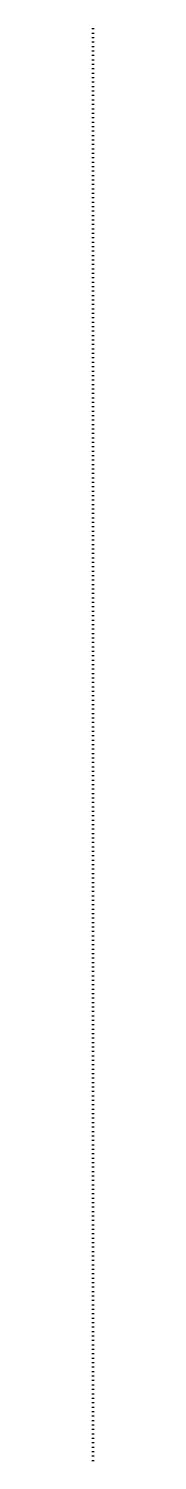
# Model space of a CAD drawing. Extents: x -13000 to 3070, y -38812 to 10330.
# Drawn here: x -13000 to -12999, y 644 to 1288 of the extents above; entities that cross this region are included whole.
import ezdxf

# ---------------------------------------------------------------- set-up
doc = ezdxf.new("R2010")
doc.units = 0
doc.layers.add('SARR_3.5x7', color=81, linetype='Continuous')

msp = doc.modelspace()

# ---------------------------------------------------------------- linework, layer by layer
at = {"layer": 'MTH-COTAS7'}
for p, q in [((-13000, 1288), (-12999, 1288)), ((-13000, 1286), (-12999, 1286)), ((-13000, 1284), (-12999, 1284)), ((-13000, 1282), (-12999, 1282)), ((-13000, 1280), (-12999, 1280)), ((-13000, 1278), (-12999, 1278)), ((-13000, 1276), (-12999, 1276)), ((-13000, 1274), (-12999, 1274)), ((-13000, 1272), (-12999, 1272)), ((-13000, 1270), (-12999, 1270)), ((-13000, 1268), (-12999, 1268)), ((-13000, 1266), (-12999, 1266)), ((-13000, 1264), (-12999, 1264)), ((-13000, 1262), (-12999, 1262)), ((-13000, 1260), (-12999, 1260)), ((-13000, 1258), (-12999, 1258)), ((-13000, 1256), (-12999, 1256)), ((-13000, 1254), (-12999, 1254)), ((-13000, 1252), (-12999, 1252)), ((-13000, 1250), (-12999, 1250)), ((-13000, 1248), (-12999, 1248)), ((-13000, 1246), (-12999, 1246)), ((-13000, 1244), (-12999, 1244)), ((-13000, 1242), (-12999, 1242)), ((-13000, 1240), (-12999, 1240)), ((-13000, 1238), (-12999, 1238)), ((-13000, 1236), (-12999, 1236)), ((-13000, 1234), (-12999, 1234)), ((-13000, 1232), (-12999, 1232)), ((-13000, 1230), (-12999, 1230)), ((-13000, 1228), (-12999, 1228)), ((-13000, 1226), (-12999, 1226)), ((-13000, 1224), (-12999, 1224)), ((-13000, 1222), (-12999, 1222)), ((-13000, 1220), (-12999, 1220)), ((-13000, 1218), (-12999, 1218)), ((-13000, 1216), (-12999, 1216)), ((-13000, 1214), (-12999, 1214)), ((-13000, 1212), (-12999, 1212)), ((-13000, 1210), (-12999, 1210)), ((-13000, 1208), (-12999, 1208)), ((-13000, 1206), (-12999, 1206)), ((-13000, 1204), (-12999, 1204)), ((-13000, 1202), (-12999, 1202)), ((-13000, 1200), (-12999, 1200)), ((-13000, 1198), (-12999, 1198)), ((-13000, 1196), (-12999, 1196)), ((-13000, 1194), (-12999, 1194)), ((-13000, 1192), (-12999, 1192)), ((-13000, 1190), (-12999, 1190)), ((-13000, 1188), (-12999, 1188)), ((-13000, 1186), (-12999, 1186)), ((-13000, 1184), (-12999, 1184)), ((-13000, 1182), (-12999, 1182)), ((-13000, 1180), (-12999, 1180)), ((-13000, 1178), (-12999, 1178)), ((-13000, 1176), (-12999, 1176)), ((-13000, 1174), (-12999, 1174)), ((-13000, 1172), (-12999, 1172)), ((-13000, 1170), (-12999, 1170)), ((-13000, 1168), (-12999, 1168)), ((-13000, 1166), (-12999, 1166)), ((-13000, 1164), (-12999, 1164)), ((-13000, 1162), (-12999, 1162)), ((-13000, 1160), (-12999, 1160)), ((-13000, 1158), (-12999, 1158)), ((-13000, 1156), (-12999, 1156)), ((-13000, 1154), (-12999, 1154)), ((-13000, 1152), (-12999, 1152)), ((-13000, 1150), (-12999, 1150)), ((-13000, 1148), (-12999, 1148)), ((-13000, 1146), (-12999, 1146)), ((-13000, 1144), (-12999, 1144)), ((-13000, 1142), (-12999, 1142)), ((-13000, 1140), (-12999, 1140)), ((-13000, 1138), (-12999, 1138)), ((-13000, 1136), (-12999, 1136)), ((-13000, 1134), (-12999, 1134)), ((-13000, 1132), (-12999, 1132)), ((-13000, 1130), (-12999, 1130)), ((-13000, 1128), (-12999, 1128)), ((-13000, 1126), (-12999, 1126)), ((-13000, 1124), (-12999, 1124)), ((-13000, 1122), (-12999, 1122)), ((-13000, 1120), (-12999, 1120)), ((-13000, 1118), (-12999, 1118)), ((-13000, 1116), (-12999, 1116)), ((-13000, 1114), (-12999, 1114)), ((-13000, 1112), (-12999, 1112)), ((-13000, 1110), (-12999, 1110)), ((-13000, 1108), (-12999, 1108)), ((-13000, 1106), (-12999, 1106)), ((-13000, 1104), (-12999, 1104)), ((-13000, 1102), (-12999, 1102)), ((-13000, 1100), (-12999, 1100)), ((-13000, 1098), (-12999, 1098)), ((-13000, 1096), (-12999, 1096)), ((-13000, 1094), (-12999, 1094)), ((-13000, 1092), (-12999, 1092)), ((-13000, 1090), (-12999, 1090)), ((-13000, 1088), (-12999, 1088)), ((-13000, 1086), (-12999, 1086)), ((-13000, 1084), (-12999, 1084)), ((-13000, 1082), (-12999, 1082)), ((-13000, 1080), (-12999, 1080)), ((-13000, 1078), (-12999, 1078)), ((-13000, 1076), (-12999, 1076)), ((-13000, 1074), (-12999, 1074)), ((-13000, 1072), (-12999, 1072)), ((-13000, 1070), (-12999, 1070)), ((-13000, 1068), (-12999, 1068)), ((-13000, 1066), (-12999, 1066)), ((-13000, 1064), (-12999, 1064)), ((-13000, 1062), (-12999, 1062)), ((-13000, 1060), (-12999, 1060)), ((-13000, 1058), (-12999, 1058)), ((-13000, 1056), (-12999, 1056)), ((-13000, 1054), (-12999, 1054)), ((-13000, 1052), (-12999, 1052)), ((-13000, 1050), (-12999, 1050)), ((-13000, 1048), (-12999, 1048)), ((-13000, 1046), (-12999, 1046)), ((-13000, 1044), (-12999, 1044)), ((-13000, 1042), (-12999, 1042)), ((-13000, 1040), (-12999, 1040)), ((-13000, 1038), (-12999, 1038)), ((-13000, 1036), (-12999, 1036)), ((-13000, 1034), (-12999, 1034)), ((-13000, 1032), (-12999, 1032)), ((-13000, 1030), (-12999, 1030)), ((-13000, 1028), (-12999, 1028)), ((-13000, 1026), (-12999, 1026)), ((-13000, 1024), (-12999, 1024)), ((-13000, 1022), (-12999, 1022)), ((-13000, 1020), (-12999, 1020)), ((-13000, 1018), (-12999, 1018)), ((-13000, 1016), (-12999, 1016)), ((-13000, 1014), (-12999, 1014)), ((-13000, 1012), (-12999, 1012)), ((-13000, 1010), (-12999, 1010)), ((-13000, 1008), (-12999, 1008)), ((-13000, 1006), (-12999, 1006)), ((-13000, 1004), (-12999, 1004)), ((-13000, 1002), (-12999, 1002)), ((-13000, 1000), (-12999, 1000)), ((-13000, 998), (-12999, 998)), ((-13000, 996), (-12999, 996)), ((-13000, 994), (-12999, 994)), ((-13000, 992), (-12999, 992)), ((-13000, 990), (-12999, 990)), ((-13000, 988), (-12999, 988)), ((-13000, 986), (-12999, 986)), ((-13000, 984), (-12999, 984)), ((-13000, 982), (-12999, 982)), ((-13000, 980), (-12999, 980)), ((-13000, 978), (-12999, 978)), ((-13000, 976), (-12999, 976)), ((-13000, 974), (-12999, 974)), ((-13000, 972), (-12999, 972)), ((-13000, 970), (-12999, 970)), ((-13000, 968), (-12999, 968)), ((-13000, 966), (-12999, 966)), ((-13000, 964), (-12999, 964)), ((-13000, 962), (-12999, 962)), ((-13000, 960), (-12999, 960)), ((-13000, 958), (-12999, 958)), ((-13000, 956), (-12999, 956)), ((-13000, 954), (-12999, 954)), ((-13000, 952), (-12999, 952)), ((-13000, 950), (-12999, 950)), ((-13000, 948), (-12999, 948)), ((-13000, 946), (-12999, 946)), ((-13000, 944), (-12999, 944)), ((-13000, 942), (-12999, 942)), ((-13000, 940), (-12999, 940)), ((-13000, 938), (-12999, 938)), ((-13000, 936), (-12999, 936)), ((-13000, 934), (-12999, 934)), ((-13000, 932), (-12999, 932)), ((-13000, 930), (-12999, 930)), ((-13000, 928), (-12999, 928)), ((-13000, 926), (-12999, 926)), ((-13000, 924), (-12999, 924)), ((-13000, 922), (-12999, 922)), ((-13000, 920), (-12999, 920)), ((-13000, 918), (-12999, 918)), ((-13000, 916), (-12999, 916)), ((-13000, 914), (-12999, 914)), ((-13000, 912), (-12999, 912)), ((-13000, 910), (-12999, 910)), ((-13000, 908), (-12999, 908)), ((-13000, 906), (-12999, 906)), ((-13000, 904), (-12999, 904)), ((-13000, 902), (-12999, 902)), ((-13000, 900), (-12999, 900)), ((-13000, 898), (-12999, 898)), ((-13000, 896), (-12999, 896)), ((-13000, 894), (-12999, 894)), ((-13000, 892), (-12999, 892)), ((-13000, 890), (-12999, 890)), ((-13000, 888), (-12999, 888)), ((-13000, 886), (-12999, 886)), ((-13000, 884), (-12999, 884)), ((-13000, 882), (-12999, 882)), ((-13000, 880), (-12999, 880)), ((-13000, 878), (-12999, 878)), ((-13000, 876), (-12999, 876)), ((-13000, 874), (-12999, 874)), ((-13000, 872), (-12999, 872)), ((-13000, 870), (-12999, 870)), ((-13000, 868), (-12999, 868)), ((-13000, 866), (-12999, 866)), ((-13000, 864), (-12999, 864)), ((-13000, 862), (-12999, 862)), ((-13000, 860), (-12999, 860)), ((-13000, 858), (-12999, 858)), ((-13000, 856), (-12999, 856)), ((-13000, 854), (-12999, 854)), ((-13000, 852), (-12999, 852)), ((-13000, 850), (-12999, 850)), ((-13000, 848), (-12999, 848)), ((-13000, 846), (-12999, 846)), ((-13000, 844), (-12999, 844)), ((-13000, 842), (-12999, 842)), ((-13000, 840), (-12999, 840)), ((-13000, 838), (-12999, 838)), ((-13000, 836), (-12999, 836)), ((-13000, 834), (-12999, 834)), ((-13000, 832), (-12999, 832)), ((-13000, 830), (-12999, 830)), ((-13000, 828), (-12999, 828)), ((-13000, 826), (-12999, 826)), ((-13000, 824), (-12999, 824)), ((-13000, 822), (-12999, 822)), ((-13000, 820), (-12999, 820)), ((-13000, 818), (-12999, 818)), ((-13000, 816), (-12999, 816)), ((-13000, 814), (-12999, 814)), ((-13000, 812), (-12999, 812)), ((-13000, 810), (-12999, 810)), ((-13000, 808), (-12999, 808)), ((-13000, 806), (-12999, 806)), ((-13000, 804), (-12999, 804)), ((-13000, 802), (-12999, 802)), ((-13000, 800), (-12999, 800)), ((-13000, 798), (-12999, 798)), ((-13000, 796), (-12999, 796)), ((-13000, 794), (-12999, 794)), ((-13000, 792), (-12999, 792)), ((-13000, 790), (-12999, 790)), ((-13000, 788), (-12999, 788)), ((-13000, 786), (-12999, 786)), ((-13000, 784), (-12999, 784)), ((-13000, 782), (-12999, 782)), ((-13000, 780), (-12999, 780)), ((-13000, 778), (-12999, 778)), ((-13000, 776), (-12999, 776)), ((-13000, 774), (-12999, 774)), ((-13000, 772), (-12999, 772)), ((-13000, 770), (-12999, 770)), ((-13000, 768), (-12999, 768)), ((-13000, 766), (-12999, 766)), ((-13000, 764), (-12999, 764)), ((-13000, 762), (-12999, 762)), ((-13000, 760), (-12999, 760)), ((-13000, 758), (-12999, 758)), ((-13000, 756), (-12999, 756)), ((-13000, 754), (-12999, 754)), ((-13000, 752), (-12999, 752)), ((-13000, 750), (-12999, 750)), ((-13000, 748), (-12999, 748)), ((-13000, 746), (-12999, 746)), ((-13000, 744), (-12999, 744)), ((-13000, 742), (-12999, 742)), ((-13000, 740), (-12999, 740)), ((-13000, 738), (-12999, 738)), ((-13000, 736), (-12999, 736)), ((-13000, 734), (-12999, 734)), ((-13000, 732), (-12999, 732)), ((-13000, 730), (-12999, 730)), ((-13000, 728), (-12999, 728)), ((-13000, 726), (-12999, 726)), ((-13000, 724), (-12999, 724)), ((-13000, 722), (-12999, 722)), ((-13000, 720), (-12999, 720)), ((-13000, 718), (-12999, 718)), ((-13000, 716), (-12999, 716)), ((-13000, 714), (-12999, 714)), ((-13000, 712), (-12999, 712)), ((-13000, 710), (-12999, 710)), ((-13000, 708), (-12999, 708)), ((-13000, 706), (-12999, 706)), ((-13000, 704), (-12999, 704)), ((-13000, 702), (-12999, 702)), ((-13000, 700), (-12999, 700)), ((-13000, 698), (-12999, 698)), ((-13000, 696), (-12999, 696)), ((-13000, 694), (-12999, 694)), ((-13000, 692), (-12999, 692)), ((-13000, 690), (-12999, 690)), ((-13000, 688), (-12999, 688)), ((-13000, 686), (-12999, 686)), ((-13000, 684), (-12999, 684)), ((-13000, 682), (-12999, 682)), ((-13000, 680), (-12999, 680)), ((-13000, 678), (-12999, 678)), ((-13000, 676), (-12999, 676)), ((-13000, 674), (-12999, 674)), ((-13000, 672), (-12999, 672)), ((-13000, 670), (-12999, 670)), ((-13000, 668), (-12999, 668)), ((-13000, 666), (-12999, 666)), ((-13000, 664), (-12999, 664)), ((-13000, 662), (-12999, 662)), ((-13000, 660), (-12999, 660)), ((-13000, 658), (-12999, 658)), ((-13000, 656), (-12999, 656)), ((-13000, 654), (-12999, 654)), ((-13000, 652), (-12999, 652)), ((-13000, 650), (-12999, 650)), ((-13000, 648), (-12999, 648)), ((-13000, 646), (-12999, 646)), ((-13000, 644), (-12999, 644))]:
    msp.add_line(p, q, dxfattribs=at)
at = {"layer": 'MTH-SIMB_COTA'}
for p, q in [((-13000, 1288), (-12999, 1288)), ((-13000, 1286), (-12999, 1286)), ((-13000, 1284), (-12999, 1284)), ((-13000, 1282), (-12999, 1282)), ((-13000, 1280), (-12999, 1280)), ((-13000, 1278), (-12999, 1278)), ((-13000, 1276), (-12999, 1276)), ((-13000, 1274), (-12999, 1274)), ((-13000, 1272), (-12999, 1272)), ((-13000, 1270), (-12999, 1270)), ((-13000, 1268), (-12999, 1268)), ((-13000, 1266), (-12999, 1266)), ((-13000, 1264), (-12999, 1264)), ((-13000, 1262), (-12999, 1262)), ((-13000, 1260), (-12999, 1260)), ((-13000, 1258), (-12999, 1258)), ((-13000, 1256), (-12999, 1256)), ((-13000, 1254), (-12999, 1254)), ((-13000, 1252), (-12999, 1252)), ((-13000, 1250), (-12999, 1250)), ((-13000, 1248), (-12999, 1248)), ((-13000, 1246), (-12999, 1246)), ((-13000, 1244), (-12999, 1244)), ((-13000, 1242), (-12999, 1242)), ((-13000, 1240), (-12999, 1240)), ((-13000, 1238), (-12999, 1238)), ((-13000, 1236), (-12999, 1236)), ((-13000, 1234), (-12999, 1234)), ((-13000, 1232), (-12999, 1232)), ((-13000, 1230), (-12999, 1230)), ((-13000, 1228), (-12999, 1228)), ((-13000, 1226), (-12999, 1226)), ((-13000, 1224), (-12999, 1224)), ((-13000, 1222), (-12999, 1222)), ((-13000, 1220), (-12999, 1220)), ((-13000, 1218), (-12999, 1218)), ((-13000, 1216), (-12999, 1216)), ((-13000, 1214), (-12999, 1214)), ((-13000, 1212), (-12999, 1212)), ((-13000, 1210), (-12999, 1210)), ((-13000, 1208), (-12999, 1208)), ((-13000, 1206), (-12999, 1206)), ((-13000, 1204), (-12999, 1204)), ((-13000, 1202), (-12999, 1202)), ((-13000, 1200), (-12999, 1200)), ((-13000, 1198), (-12999, 1198)), ((-13000, 1196), (-12999, 1196)), ((-13000, 1194), (-12999, 1194)), ((-13000, 1192), (-12999, 1192)), ((-13000, 1190), (-12999, 1190)), ((-13000, 1188), (-12999, 1188)), ((-13000, 1186), (-12999, 1186)), ((-13000, 1184), (-12999, 1184)), ((-13000, 1182), (-12999, 1182)), ((-13000, 1180), (-12999, 1180)), ((-13000, 1178), (-12999, 1178)), ((-13000, 1176), (-12999, 1176)), ((-13000, 1174), (-12999, 1174)), ((-13000, 1172), (-12999, 1172)), ((-13000, 1170), (-12999, 1170)), ((-13000, 1168), (-12999, 1168)), ((-13000, 1166), (-12999, 1166)), ((-13000, 1164), (-12999, 1164)), ((-13000, 1162), (-12999, 1162)), ((-13000, 1160), (-12999, 1160)), ((-13000, 1158), (-12999, 1158)), ((-13000, 1156), (-12999, 1156)), ((-13000, 1154), (-12999, 1154)), ((-13000, 1152), (-12999, 1152)), ((-13000, 1150), (-12999, 1150)), ((-13000, 1148), (-12999, 1148)), ((-13000, 1146), (-12999, 1146)), ((-13000, 1144), (-12999, 1144)), ((-13000, 1142), (-12999, 1142)), ((-13000, 1140), (-12999, 1140)), ((-13000, 1138), (-12999, 1138)), ((-13000, 1136), (-12999, 1136)), ((-13000, 1134), (-12999, 1134)), ((-13000, 1132), (-12999, 1132)), ((-13000, 1130), (-12999, 1130)), ((-13000, 1128), (-12999, 1128)), ((-13000, 1126), (-12999, 1126)), ((-13000, 1124), (-12999, 1124)), ((-13000, 1122), (-12999, 1122)), ((-13000, 1120), (-12999, 1120)), ((-13000, 1118), (-12999, 1118)), ((-13000, 1116), (-12999, 1116)), ((-13000, 1114), (-12999, 1114)), ((-13000, 1112), (-12999, 1112)), ((-13000, 1110), (-12999, 1110)), ((-13000, 1108), (-12999, 1108)), ((-13000, 1106), (-12999, 1106)), ((-13000, 1104), (-12999, 1104)), ((-13000, 1102), (-12999, 1102)), ((-13000, 1100), (-12999, 1100)), ((-13000, 1098), (-12999, 1098)), ((-13000, 1096), (-12999, 1096)), ((-13000, 1094), (-12999, 1094)), ((-13000, 1092), (-12999, 1092)), ((-13000, 1090), (-12999, 1090)), ((-13000, 1088), (-12999, 1088)), ((-13000, 1086), (-12999, 1086)), ((-13000, 1084), (-12999, 1084)), ((-13000, 1082), (-12999, 1082)), ((-13000, 1080), (-12999, 1080)), ((-13000, 1078), (-12999, 1078)), ((-13000, 1076), (-12999, 1076)), ((-13000, 1074), (-12999, 1074)), ((-13000, 1072), (-12999, 1072)), ((-13000, 1070), (-12999, 1070)), ((-13000, 1068), (-12999, 1068)), ((-13000, 1066), (-12999, 1066)), ((-13000, 1064), (-12999, 1064)), ((-13000, 1062), (-12999, 1062)), ((-13000, 1060), (-12999, 1060)), ((-13000, 1058), (-12999, 1058)), ((-13000, 1056), (-12999, 1056)), ((-13000, 1054), (-12999, 1054)), ((-13000, 1052), (-12999, 1052)), ((-13000, 1050), (-12999, 1050)), ((-13000, 1048), (-12999, 1048)), ((-13000, 1046), (-12999, 1046)), ((-13000, 1044), (-12999, 1044)), ((-13000, 1042), (-12999, 1042)), ((-13000, 1040), (-12999, 1040)), ((-13000, 1038), (-12999, 1038)), ((-13000, 1036), (-12999, 1036)), ((-13000, 1034), (-12999, 1034)), ((-13000, 1032), (-12999, 1032)), ((-13000, 1030), (-12999, 1030)), ((-13000, 1028), (-12999, 1028)), ((-13000, 1026), (-12999, 1026)), ((-13000, 1024), (-12999, 1024)), ((-13000, 1022), (-12999, 1022)), ((-13000, 1020), (-12999, 1020)), ((-13000, 1018), (-12999, 1018)), ((-13000, 1016), (-12999, 1016)), ((-13000, 1014), (-12999, 1014)), ((-13000, 1012), (-12999, 1012)), ((-13000, 1010), (-12999, 1010)), ((-13000, 1008), (-12999, 1008)), ((-13000, 1006), (-12999, 1006)), ((-13000, 1004), (-12999, 1004)), ((-13000, 1002), (-12999, 1002)), ((-13000, 1000), (-12999, 1000)), ((-13000, 998), (-12999, 998)), ((-13000, 996), (-12999, 996)), ((-13000, 994), (-12999, 994)), ((-13000, 992), (-12999, 992)), ((-13000, 990), (-12999, 990)), ((-13000, 988), (-12999, 988)), ((-13000, 986), (-12999, 986)), ((-13000, 984), (-12999, 984)), ((-13000, 982), (-12999, 982)), ((-13000, 980), (-12999, 980)), ((-13000, 978), (-12999, 978)), ((-13000, 976), (-12999, 976)), ((-13000, 974), (-12999, 974)), ((-13000, 972), (-12999, 972)), ((-13000, 970), (-12999, 970)), ((-13000, 968), (-12999, 968)), ((-13000, 966), (-12999, 966)), ((-13000, 964), (-12999, 964)), ((-13000, 962), (-12999, 962)), ((-13000, 960), (-12999, 960)), ((-13000, 958), (-12999, 958)), ((-13000, 956), (-12999, 956)), ((-13000, 954), (-12999, 954)), ((-13000, 952), (-12999, 952)), ((-13000, 950), (-12999, 950)), ((-13000, 948), (-12999, 948)), ((-13000, 946), (-12999, 946)), ((-13000, 944), (-12999, 944)), ((-13000, 942), (-12999, 942)), ((-13000, 940), (-12999, 940)), ((-13000, 938), (-12999, 938)), ((-13000, 936), (-12999, 936)), ((-13000, 934), (-12999, 934)), ((-13000, 932), (-12999, 932)), ((-13000, 930), (-12999, 930)), ((-13000, 928), (-12999, 928)), ((-13000, 926), (-12999, 926)), ((-13000, 924), (-12999, 924)), ((-13000, 922), (-12999, 922)), ((-13000, 920), (-12999, 920)), ((-13000, 918), (-12999, 918)), ((-13000, 916), (-12999, 916)), ((-13000, 914), (-12999, 914)), ((-13000, 912), (-12999, 912)), ((-13000, 910), (-12999, 910)), ((-13000, 908), (-12999, 908)), ((-13000, 906), (-12999, 906)), ((-13000, 904), (-12999, 904)), ((-13000, 902), (-12999, 902)), ((-13000, 900), (-12999, 900)), ((-13000, 898), (-12999, 898)), ((-13000, 896), (-12999, 896)), ((-13000, 894), (-12999, 894)), ((-13000, 892), (-12999, 892)), ((-13000, 890), (-12999, 890)), ((-13000, 888), (-12999, 888)), ((-13000, 886), (-12999, 886)), ((-13000, 884), (-12999, 884)), ((-13000, 882), (-12999, 882)), ((-13000, 880), (-12999, 880)), ((-13000, 878), (-12999, 878)), ((-13000, 876), (-12999, 876)), ((-13000, 874), (-12999, 874)), ((-13000, 872), (-12999, 872)), ((-13000, 870), (-12999, 870)), ((-13000, 868), (-12999, 868)), ((-13000, 866), (-12999, 866)), ((-13000, 864), (-12999, 864)), ((-13000, 862), (-12999, 862)), ((-13000, 860), (-12999, 860)), ((-13000, 858), (-12999, 858)), ((-13000, 856), (-12999, 856)), ((-13000, 854), (-12999, 854)), ((-13000, 852), (-12999, 852)), ((-13000, 850), (-12999, 850)), ((-13000, 848), (-12999, 848)), ((-13000, 846), (-12999, 846)), ((-13000, 844), (-12999, 844)), ((-13000, 842), (-12999, 842)), ((-13000, 840), (-12999, 840)), ((-13000, 838), (-12999, 838)), ((-13000, 836), (-12999, 836)), ((-13000, 834), (-12999, 834)), ((-13000, 832), (-12999, 832)), ((-13000, 830), (-12999, 830)), ((-13000, 828), (-12999, 828)), ((-13000, 826), (-12999, 826)), ((-13000, 824), (-12999, 824)), ((-13000, 822), (-12999, 822)), ((-13000, 820), (-12999, 820)), ((-13000, 818), (-12999, 818)), ((-13000, 816), (-12999, 816)), ((-13000, 814), (-12999, 814)), ((-13000, 812), (-12999, 812)), ((-13000, 810), (-12999, 810)), ((-13000, 808), (-12999, 808)), ((-13000, 806), (-12999, 806)), ((-13000, 804), (-12999, 804)), ((-13000, 802), (-12999, 802)), ((-13000, 800), (-12999, 800)), ((-13000, 798), (-12999, 798)), ((-13000, 796), (-12999, 796)), ((-13000, 794), (-12999, 794)), ((-13000, 792), (-12999, 792)), ((-13000, 790), (-12999, 790)), ((-13000, 788), (-12999, 788)), ((-13000, 786), (-12999, 786)), ((-13000, 784), (-12999, 784)), ((-13000, 782), (-12999, 782)), ((-13000, 780), (-12999, 780)), ((-13000, 778), (-12999, 778)), ((-13000, 776), (-12999, 776)), ((-13000, 774), (-12999, 774)), ((-13000, 772), (-12999, 772)), ((-13000, 770), (-12999, 770)), ((-13000, 768), (-12999, 768)), ((-13000, 766), (-12999, 766)), ((-13000, 764), (-12999, 764)), ((-13000, 762), (-12999, 762)), ((-13000, 760), (-12999, 760)), ((-13000, 758), (-12999, 758)), ((-13000, 756), (-12999, 756)), ((-13000, 754), (-12999, 754)), ((-13000, 752), (-12999, 752)), ((-13000, 750), (-12999, 750)), ((-13000, 748), (-12999, 748)), ((-13000, 746), (-12999, 746)), ((-13000, 744), (-12999, 744)), ((-13000, 742), (-12999, 742)), ((-13000, 740), (-12999, 740)), ((-13000, 738), (-12999, 738)), ((-13000, 736), (-12999, 736)), ((-13000, 734), (-12999, 734)), ((-13000, 732), (-12999, 732)), ((-13000, 730), (-12999, 730)), ((-13000, 728), (-12999, 728)), ((-13000, 726), (-12999, 726)), ((-13000, 724), (-12999, 724)), ((-13000, 722), (-12999, 722)), ((-13000, 720), (-12999, 720)), ((-13000, 718), (-12999, 718)), ((-13000, 716), (-12999, 716)), ((-13000, 714), (-12999, 714)), ((-13000, 712), (-12999, 712)), ((-13000, 710), (-12999, 710)), ((-13000, 708), (-12999, 708)), ((-13000, 706), (-12999, 706)), ((-13000, 704), (-12999, 704)), ((-13000, 702), (-12999, 702)), ((-13000, 700), (-12999, 700)), ((-13000, 698), (-12999, 698)), ((-13000, 696), (-12999, 696)), ((-13000, 694), (-12999, 694)), ((-13000, 692), (-12999, 692)), ((-13000, 690), (-12999, 690)), ((-13000, 688), (-12999, 688)), ((-13000, 686), (-12999, 686)), ((-13000, 684), (-12999, 684)), ((-13000, 682), (-12999, 682)), ((-13000, 680), (-12999, 680)), ((-13000, 678), (-12999, 678)), ((-13000, 676), (-12999, 676)), ((-13000, 674), (-12999, 674)), ((-13000, 672), (-12999, 672)), ((-13000, 670), (-12999, 670)), ((-13000, 668), (-12999, 668)), ((-13000, 666), (-12999, 666)), ((-13000, 664), (-12999, 664)), ((-13000, 662), (-12999, 662)), ((-13000, 660), (-12999, 660)), ((-13000, 658), (-12999, 658)), ((-13000, 656), (-12999, 656)), ((-13000, 654), (-12999, 654)), ((-13000, 652), (-12999, 652)), ((-13000, 650), (-12999, 650)), ((-13000, 648), (-12999, 648)), ((-13000, 646), (-12999, 646)), ((-13000, 644), (-12999, 644))]:
    msp.add_line(p, q, dxfattribs=at)
at = {"layer": 'SARR_3.5x7'}
for p, q in [((-13000, 1288), (-12999, 1288)), ((-13000, 1286), (-12999, 1286)), ((-13000, 1284), (-12999, 1284)), ((-13000, 1282), (-12999, 1282)), ((-13000, 1280), (-12999, 1280)), ((-13000, 1278), (-12999, 1278)), ((-13000, 1276), (-12999, 1276)), ((-13000, 1274), (-12999, 1274)), ((-13000, 1272), (-12999, 1272)), ((-13000, 1270), (-12999, 1270)), ((-13000, 1268), (-12999, 1268)), ((-13000, 1266), (-12999, 1266)), ((-13000, 1264), (-12999, 1264)), ((-13000, 1262), (-12999, 1262)), ((-13000, 1260), (-12999, 1260)), ((-13000, 1258), (-12999, 1258)), ((-13000, 1256), (-12999, 1256)), ((-13000, 1254), (-12999, 1254)), ((-13000, 1252), (-12999, 1252)), ((-13000, 1250), (-12999, 1250)), ((-13000, 1248), (-12999, 1248)), ((-13000, 1246), (-12999, 1246)), ((-13000, 1244), (-12999, 1244)), ((-13000, 1242), (-12999, 1242)), ((-13000, 1240), (-12999, 1240)), ((-13000, 1238), (-12999, 1238)), ((-13000, 1236), (-12999, 1236)), ((-13000, 1234), (-12999, 1234)), ((-13000, 1232), (-12999, 1232)), ((-13000, 1230), (-12999, 1230)), ((-13000, 1228), (-12999, 1228)), ((-13000, 1226), (-12999, 1226)), ((-13000, 1224), (-12999, 1224)), ((-13000, 1222), (-12999, 1222)), ((-13000, 1220), (-12999, 1220)), ((-13000, 1218), (-12999, 1218)), ((-13000, 1216), (-12999, 1216)), ((-13000, 1214), (-12999, 1214)), ((-13000, 1212), (-12999, 1212)), ((-13000, 1210), (-12999, 1210)), ((-13000, 1208), (-12999, 1208)), ((-13000, 1206), (-12999, 1206)), ((-13000, 1204), (-12999, 1204)), ((-13000, 1202), (-12999, 1202)), ((-13000, 1200), (-12999, 1200)), ((-13000, 1198), (-12999, 1198)), ((-13000, 1196), (-12999, 1196)), ((-13000, 1194), (-12999, 1194)), ((-13000, 1192), (-12999, 1192)), ((-13000, 1190), (-12999, 1190)), ((-13000, 1188), (-12999, 1188)), ((-13000, 1186), (-12999, 1186)), ((-13000, 1184), (-12999, 1184)), ((-13000, 1182), (-12999, 1182)), ((-13000, 1180), (-12999, 1180)), ((-13000, 1178), (-12999, 1178)), ((-13000, 1176), (-12999, 1176)), ((-13000, 1174), (-12999, 1174)), ((-13000, 1172), (-12999, 1172)), ((-13000, 1170), (-12999, 1170)), ((-13000, 1168), (-12999, 1168)), ((-13000, 1166), (-12999, 1166)), ((-13000, 1164), (-12999, 1164)), ((-13000, 1162), (-12999, 1162)), ((-13000, 1160), (-12999, 1160)), ((-13000, 1158), (-12999, 1158)), ((-13000, 1156), (-12999, 1156)), ((-13000, 1154), (-12999, 1154)), ((-13000, 1152), (-12999, 1152)), ((-13000, 1150), (-12999, 1150)), ((-13000, 1148), (-12999, 1148)), ((-13000, 1146), (-12999, 1146)), ((-13000, 1144), (-12999, 1144)), ((-13000, 1142), (-12999, 1142)), ((-13000, 1140), (-12999, 1140)), ((-13000, 1138), (-12999, 1138)), ((-13000, 1136), (-12999, 1136)), ((-13000, 1134), (-12999, 1134)), ((-13000, 1132), (-12999, 1132)), ((-13000, 1130), (-12999, 1130)), ((-13000, 1128), (-12999, 1128)), ((-13000, 1126), (-12999, 1126)), ((-13000, 1124), (-12999, 1124)), ((-13000, 1122), (-12999, 1122)), ((-13000, 1120), (-12999, 1120)), ((-13000, 1118), (-12999, 1118)), ((-13000, 1116), (-12999, 1116)), ((-13000, 1114), (-12999, 1114)), ((-13000, 1112), (-12999, 1112)), ((-13000, 1110), (-12999, 1110)), ((-13000, 1108), (-12999, 1108)), ((-13000, 1106), (-12999, 1106)), ((-13000, 1104), (-12999, 1104)), ((-13000, 1102), (-12999, 1102)), ((-13000, 1100), (-12999, 1100)), ((-13000, 1098), (-12999, 1098)), ((-13000, 1096), (-12999, 1096)), ((-13000, 1094), (-12999, 1094)), ((-13000, 1092), (-12999, 1092)), ((-13000, 1090), (-12999, 1090)), ((-13000, 1088), (-12999, 1088)), ((-13000, 1086), (-12999, 1086)), ((-13000, 1084), (-12999, 1084)), ((-13000, 1082), (-12999, 1082)), ((-13000, 1080), (-12999, 1080)), ((-13000, 1078), (-12999, 1078)), ((-13000, 1076), (-12999, 1076)), ((-13000, 1074), (-12999, 1074)), ((-13000, 1072), (-12999, 1072)), ((-13000, 1070), (-12999, 1070)), ((-13000, 1068), (-12999, 1068)), ((-13000, 1066), (-12999, 1066)), ((-13000, 1064), (-12999, 1064)), ((-13000, 1062), (-12999, 1062)), ((-13000, 1060), (-12999, 1060)), ((-13000, 1058), (-12999, 1058)), ((-13000, 1056), (-12999, 1056)), ((-13000, 1054), (-12999, 1054)), ((-13000, 1052), (-12999, 1052)), ((-13000, 1050), (-12999, 1050)), ((-13000, 1048), (-12999, 1048)), ((-13000, 1046), (-12999, 1046)), ((-13000, 1044), (-12999, 1044)), ((-13000, 1042), (-12999, 1042)), ((-13000, 1040), (-12999, 1040)), ((-13000, 1038), (-12999, 1038)), ((-13000, 1036), (-12999, 1036)), ((-13000, 1034), (-12999, 1034)), ((-13000, 1032), (-12999, 1032)), ((-13000, 1030), (-12999, 1030)), ((-13000, 1028), (-12999, 1028)), ((-13000, 1026), (-12999, 1026)), ((-13000, 1024), (-12999, 1024)), ((-13000, 1022), (-12999, 1022)), ((-13000, 1020), (-12999, 1020)), ((-13000, 1018), (-12999, 1018)), ((-13000, 1016), (-12999, 1016)), ((-13000, 1014), (-12999, 1014)), ((-13000, 1012), (-12999, 1012)), ((-13000, 1010), (-12999, 1010)), ((-13000, 1008), (-12999, 1008)), ((-13000, 1006), (-12999, 1006)), ((-13000, 1004), (-12999, 1004)), ((-13000, 1002), (-12999, 1002)), ((-13000, 1000), (-12999, 1000)), ((-13000, 998), (-12999, 998)), ((-13000, 996), (-12999, 996)), ((-13000, 994), (-12999, 994)), ((-13000, 992), (-12999, 992)), ((-13000, 990), (-12999, 990)), ((-13000, 988), (-12999, 988)), ((-13000, 986), (-12999, 986)), ((-13000, 984), (-12999, 984)), ((-13000, 982), (-12999, 982)), ((-13000, 980), (-12999, 980)), ((-13000, 978), (-12999, 978)), ((-13000, 976), (-12999, 976)), ((-13000, 974), (-12999, 974)), ((-13000, 972), (-12999, 972)), ((-13000, 970), (-12999, 970)), ((-13000, 968), (-12999, 968)), ((-13000, 966), (-12999, 966)), ((-13000, 964), (-12999, 964)), ((-13000, 962), (-12999, 962)), ((-13000, 960), (-12999, 960)), ((-13000, 958), (-12999, 958)), ((-13000, 956), (-12999, 956)), ((-13000, 954), (-12999, 954)), ((-13000, 952), (-12999, 952)), ((-13000, 950), (-12999, 950)), ((-13000, 948), (-12999, 948)), ((-13000, 946), (-12999, 946)), ((-13000, 944), (-12999, 944)), ((-13000, 942), (-12999, 942)), ((-13000, 940), (-12999, 940)), ((-13000, 938), (-12999, 938)), ((-13000, 936), (-12999, 936)), ((-13000, 934), (-12999, 934)), ((-13000, 932), (-12999, 932)), ((-13000, 930), (-12999, 930)), ((-13000, 928), (-12999, 928)), ((-13000, 926), (-12999, 926)), ((-13000, 924), (-12999, 924)), ((-13000, 922), (-12999, 922)), ((-13000, 920), (-12999, 920)), ((-13000, 918), (-12999, 918)), ((-13000, 916), (-12999, 916)), ((-13000, 914), (-12999, 914)), ((-13000, 912), (-12999, 912)), ((-13000, 910), (-12999, 910)), ((-13000, 908), (-12999, 908)), ((-13000, 906), (-12999, 906)), ((-13000, 904), (-12999, 904)), ((-13000, 902), (-12999, 902)), ((-13000, 900), (-12999, 900)), ((-13000, 898), (-12999, 898)), ((-13000, 896), (-12999, 896)), ((-13000, 894), (-12999, 894)), ((-13000, 892), (-12999, 892)), ((-13000, 890), (-12999, 890)), ((-13000, 888), (-12999, 888)), ((-13000, 886), (-12999, 886)), ((-13000, 884), (-12999, 884)), ((-13000, 882), (-12999, 882)), ((-13000, 880), (-12999, 880)), ((-13000, 878), (-12999, 878)), ((-13000, 876), (-12999, 876)), ((-13000, 874), (-12999, 874)), ((-13000, 872), (-12999, 872)), ((-13000, 870), (-12999, 870)), ((-13000, 868), (-12999, 868)), ((-13000, 866), (-12999, 866)), ((-13000, 864), (-12999, 864)), ((-13000, 862), (-12999, 862)), ((-13000, 860), (-12999, 860)), ((-13000, 858), (-12999, 858)), ((-13000, 856), (-12999, 856)), ((-13000, 854), (-12999, 854)), ((-13000, 852), (-12999, 852)), ((-13000, 850), (-12999, 850)), ((-13000, 848), (-12999, 848)), ((-13000, 846), (-12999, 846)), ((-13000, 844), (-12999, 844)), ((-13000, 842), (-12999, 842)), ((-13000, 840), (-12999, 840)), ((-13000, 838), (-12999, 838)), ((-13000, 836), (-12999, 836)), ((-13000, 834), (-12999, 834)), ((-13000, 832), (-12999, 832)), ((-13000, 830), (-12999, 830)), ((-13000, 828), (-12999, 828)), ((-13000, 826), (-12999, 826)), ((-13000, 824), (-12999, 824)), ((-13000, 822), (-12999, 822)), ((-13000, 820), (-12999, 820)), ((-13000, 818), (-12999, 818)), ((-13000, 816), (-12999, 816)), ((-13000, 814), (-12999, 814)), ((-13000, 812), (-12999, 812)), ((-13000, 810), (-12999, 810)), ((-13000, 808), (-12999, 808)), ((-13000, 806), (-12999, 806)), ((-13000, 804), (-12999, 804)), ((-13000, 802), (-12999, 802)), ((-13000, 800), (-12999, 800)), ((-13000, 798), (-12999, 798)), ((-13000, 796), (-12999, 796)), ((-13000, 794), (-12999, 794)), ((-13000, 792), (-12999, 792)), ((-13000, 790), (-12999, 790)), ((-13000, 788), (-12999, 788)), ((-13000, 786), (-12999, 786)), ((-13000, 784), (-12999, 784)), ((-13000, 782), (-12999, 782)), ((-13000, 780), (-12999, 780)), ((-13000, 778), (-12999, 778)), ((-13000, 776), (-12999, 776)), ((-13000, 774), (-12999, 774)), ((-13000, 772), (-12999, 772)), ((-13000, 770), (-12999, 770)), ((-13000, 768), (-12999, 768)), ((-13000, 766), (-12999, 766)), ((-13000, 764), (-12999, 764)), ((-13000, 762), (-12999, 762)), ((-13000, 760), (-12999, 760)), ((-13000, 758), (-12999, 758)), ((-13000, 756), (-12999, 756)), ((-13000, 754), (-12999, 754)), ((-13000, 752), (-12999, 752)), ((-13000, 750), (-12999, 750)), ((-13000, 748), (-12999, 748)), ((-13000, 746), (-12999, 746)), ((-13000, 744), (-12999, 744)), ((-13000, 742), (-12999, 742)), ((-13000, 740), (-12999, 740)), ((-13000, 738), (-12999, 738)), ((-13000, 736), (-12999, 736)), ((-13000, 734), (-12999, 734)), ((-13000, 732), (-12999, 732)), ((-13000, 730), (-12999, 730)), ((-13000, 728), (-12999, 728)), ((-13000, 726), (-12999, 726)), ((-13000, 724), (-12999, 724)), ((-13000, 722), (-12999, 722)), ((-13000, 720), (-12999, 720)), ((-13000, 718), (-12999, 718)), ((-13000, 716), (-12999, 716)), ((-13000, 714), (-12999, 714)), ((-13000, 712), (-12999, 712)), ((-13000, 710), (-12999, 710)), ((-13000, 708), (-12999, 708)), ((-13000, 706), (-12999, 706)), ((-13000, 704), (-12999, 704)), ((-13000, 702), (-12999, 702)), ((-13000, 700), (-12999, 700)), ((-13000, 698), (-12999, 698)), ((-13000, 696), (-12999, 696)), ((-13000, 694), (-12999, 694)), ((-13000, 692), (-12999, 692)), ((-13000, 690), (-12999, 690)), ((-13000, 688), (-12999, 688)), ((-13000, 686), (-12999, 686)), ((-13000, 684), (-12999, 684)), ((-13000, 682), (-12999, 682)), ((-13000, 680), (-12999, 680)), ((-13000, 678), (-12999, 678)), ((-13000, 676), (-12999, 676)), ((-13000, 674), (-12999, 674)), ((-13000, 672), (-12999, 672)), ((-13000, 670), (-12999, 670)), ((-13000, 668), (-12999, 668)), ((-13000, 666), (-12999, 666)), ((-13000, 664), (-12999, 664)), ((-13000, 662), (-12999, 662)), ((-13000, 660), (-12999, 660)), ((-13000, 658), (-12999, 658)), ((-13000, 656), (-12999, 656)), ((-13000, 654), (-12999, 654)), ((-13000, 652), (-12999, 652)), ((-13000, 650), (-12999, 650)), ((-13000, 648), (-12999, 648)), ((-13000, 646), (-12999, 646)), ((-13000, 644), (-12999, 644))]:
    msp.add_line(p, q, dxfattribs=at)

doc.saveas('drawing.dxf')
